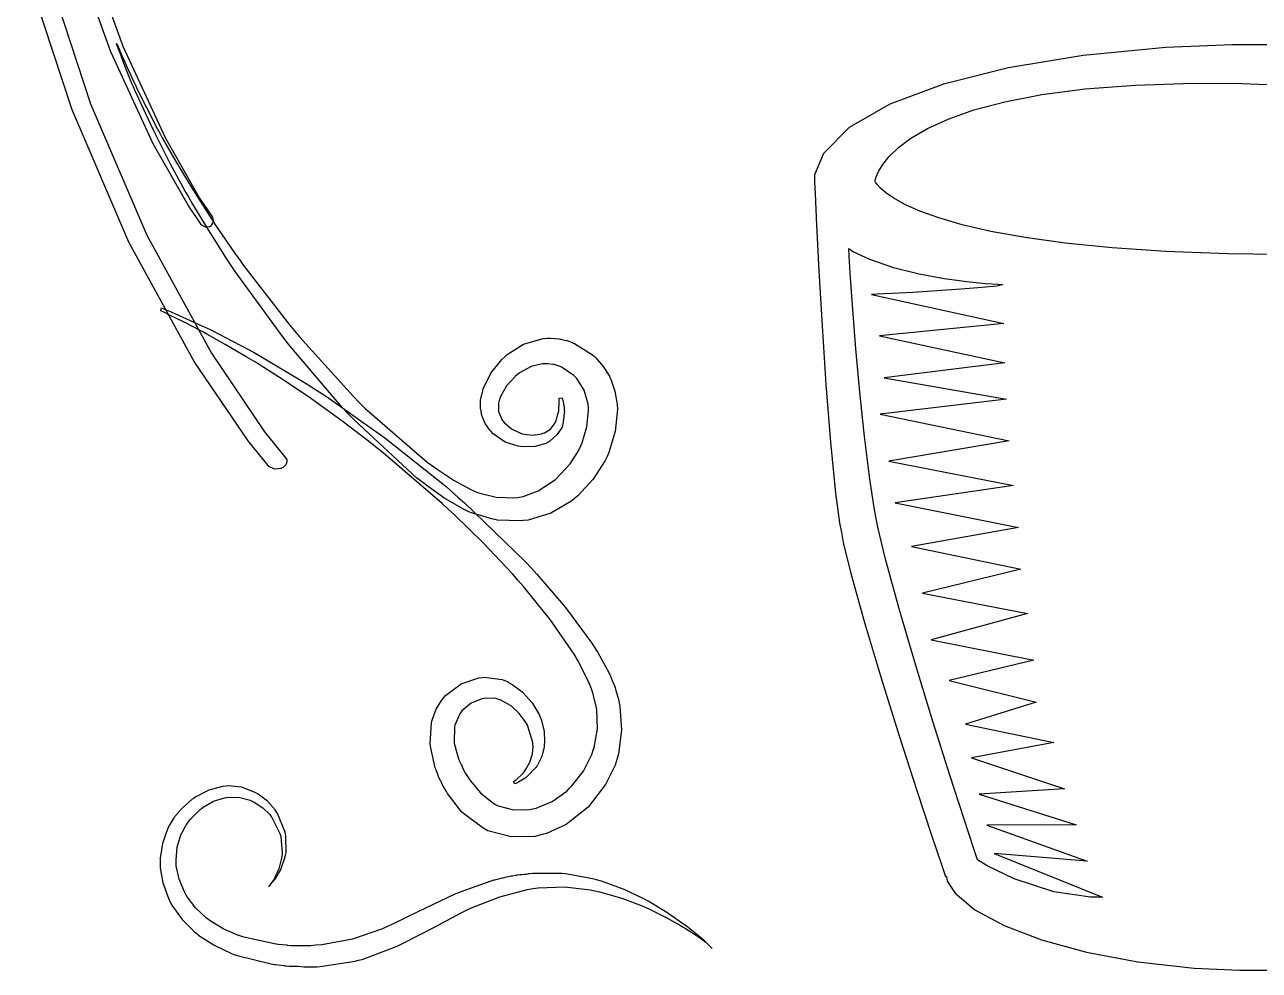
# Model space of a CAD drawing. Extents: x 71 to 283, y 22 to 328.
# Drawn here: x 77.7 to 173.4, y 83 to 156.4 of the extents above; entities that cross this region are included whole.
import ezdxf

# ---------------------------------------------------------------- set-up
doc = ezdxf.new("R2010")
doc.units = 0
doc.header["$MEASUREMENT"] = 0

msp = doc.modelspace()

# ---------------------------------------------------------------- linework, layer by layer
at = {"color": 7}
for points in [[(82.4576, 162.632), (85.2911, 154.748), (88.5624, 147.66), (91.2386, 142.952), (92.2514, 141.464), (92.2514, 141.394), (92.2874, 141.235), (92.2874, 141.181), (92.2874, 141.181), (92.2874, 141.077), (92.1096, 140.786), (92.075, 140.758), (92.0129, 140.724), (91.6947, 140.684), (91.4135, 140.838), (91.3694, 140.899), (90.3496, 142.401), (87.6529, 147.151), (84.3566, 154.302), (81.4998, 162.252)], [(79.1587, 161.344), (82.7966, 150.256), (87.1442, 140.068), (92.166, 130.911), (96.2875, 124.809), (97.8256, 122.907), (97.8517, 122.881), (98.002, 122.637), (98.002, 122.554), (98.002, 122.554), (98.002, 122.479), (97.9181, 122.251), (97.7099, 122.053), (97.6492, 122.025), (97.561, 121.973), (97.0622, 121.916), (96.6156, 122.123), (96.5549, 122.202), (95.0006, 124.124), (90.8322, 130.286), (85.7553, 139.529), (81.3594, 149.804), (77.6813, 160.982)], [(174.756, 154.833), (173.038, 154.833), (171.318, 154.833), (166.163, 154.626), (159.76, 154.023), (153.966, 153.066), (148.916, 151.787), (144.75, 150.227), (141.604, 148.42), (139.617, 146.404), (138.924, 144.763), (138.924, 144.216), (138.924, 144.207), (138.924, 144.18), (138.924, 144.18), (138.924, 144.18), (138.963, 143.281), (139.075, 140.854), (139.256, 137.306), (139.502, 133.046), (139.803, 128.48), (140.159, 124.014), (140.56, 120.057), (140.862, 117.771), (141.005, 117.016), (141.151, 116.243), (141.716, 113.944), (142.803, 110.017), (144.119, 105.621), (145.521, 101.151), (146.863, 96.9945), (148, 93.5411), (148.788, 91.1849), (149.085, 90.3111), (149.085, 90.3111), (149.155, 90.3111), (149.218, 89.9707), (149.837, 89.0266), (151.353, 87.7464), (153.613, 86.5244), (156.531, 85.4082), (160.021, 84.4504), (163.992, 83.7036), (168.36, 83.2171), (171.868, 83.0432), (173.038, 83.0432), (174.203, 83.0432)], [(174.972, 138.571), (170.933, 138.636), (166.172, 138.817), (161.995, 139.096), (158.364, 139.459), (155.243, 139.889), (152.592, 140.369), (150.373, 140.883), (148.55, 141.412), (147.084, 141.941), (145.936, 142.455), (145.069, 142.934), (144.445, 143.364), (144.024, 143.727), (143.772, 144.006), (143.648, 144.187), (143.617, 144.25), (143.617, 144.25), (143.617, 144.25), (143.633, 144.345), (143.711, 144.61), (143.891, 145.021), (144.209, 145.55), (144.708, 146.173), (145.426, 146.863), (146.401, 147.595), (147.676, 148.343), (149.288, 149.082), (151.278, 149.785), (153.686, 150.425), (156.548, 150.978), (159.906, 151.419), (163.8, 151.719), (168.269, 151.856), (172.084, 151.838), (173.354, 151.801), (175.093, 151.751)]]:
    msp.add_lwpolyline(points, dxfattribs=at)
for points in [[(84.8431, 154.905), (84.8431, 154.905), (84.9394, 154.694), (85.1422, 154.2), (85.1958, 154.058), (85.2565, 153.917), (85.6492, 153.031), (86.166, 151.915), (86.2902, 151.658), (86.4126, 151.404), (87.1181, 149.97), (87.9644, 148.343), (88.1585, 147.99), (88.3433, 147.638), (89.3932, 145.791), (90.5838, 143.819), (90.8403, 143.404), (91.0953, 142.991), (92.48, 140.848), (94.0058, 138.634), (94.3321, 138.183), (94.6587, 137.734), (98.2126, 133.113), (98.6014, 132.644), (98.9887, 132.177), (103.17, 127.557), (103.61, 127.106), (104.06, 126.657), (108.876, 122.468), (109.397, 122.097), (109.652, 121.912), (110.975, 121.053), (112.332, 120.315), (112.606, 120.191), (112.871, 120.086), (114.25, 119.738), (115.649, 119.688), (115.923, 119.732), (116.321, 119.797), (117.482, 120.232), (118.846, 121.131), (119.965, 122.327), (120.624, 123.354), (120.79, 123.719), (120.897, 123.967), (121.275, 125.218), (121.408, 126.471), (121.392, 126.717), (121.374, 126.956), (121.073, 128.05), (120.492, 128.968), (120.333, 129.117), (120.253, 129.197), (119.344, 129.806), (119.239, 129.858), (119.203, 129.876), (118.973, 129.955), (118.956, 129.963), (118.938, 129.973), (118.74, 130.035), (118.674, 130.035), (118.63, 130.044), (118.24, 130.105), (118.11, 130.105), (117.822, 130.105), (116.958, 129.88), (116.054, 129.389), (115.888, 129.257), (115.728, 129.135), (115.04, 128.389), (114.565, 127.557), (114.512, 127.389), (114.494, 127.345), (114.406, 127.035), (114.406, 126.93), (114.406, 126.788), (114.406, 126.788), (114.406, 126.788), (114.406, 126.788), (114.406, 126.471), (114.414, 126.401), (114.715, 125.721), (114.759, 125.659), (114.847, 125.537), (115.437, 125.047), (116.134, 124.715), (116.276, 124.671), (116.417, 124.637), (117.108, 124.57), (117.748, 124.663), (117.864, 124.707), (117.978, 124.743), (118.445, 125.034), (118.772, 125.43), (118.816, 125.519), (118.86, 125.607), (119.089, 126.436), (119.098, 126.507), (119.107, 126.577), (119.133, 127.028), (119.133, 127.176), (119.133, 127.238), (119.133, 127.423), (119.133, 127.423), (119.345, 127.459), (119.345, 127.459), (119.406, 127.256), (119.415, 127.212), (119.423, 127.168), (119.521, 126.672), (119.521, 126.507), (119.53, 126.428), (119.414, 125.422), (119.379, 125.306), (119.344, 125.192), (118.974, 124.601), (118.392, 124.081), (118.251, 124.001), (118.1, 123.923), (117.259, 123.672), (116.327, 123.65), (116.134, 123.685), (115.94, 123.711), (114.948, 124.029), (114.008, 124.663), (113.841, 124.847), (113.753, 124.936), (113.378, 125.457), (113.127, 126.083), (113.101, 126.224), (113.101, 126.278), (113.065, 126.396), (113.065, 126.435), (113.065, 126.489), (113.029, 126.609), (113.029, 126.647), (113.029, 126.753), (113.029, 126.753), (113.029, 126.78), (113.029, 126.788), (113.029, 127.07), (113.029, 127.274), (113.153, 127.821), (113.171, 127.882), (113.242, 128.147), (113.823, 129.365), (114.687, 130.441), (114.899, 130.634), (115.102, 130.828), (116.359, 131.622), (117.88, 132.063), (118.217, 132.079), (118.463, 132.079), (119.123, 132.027), (119.203, 132.009), (119.247, 132.001), (119.654, 131.913), (119.698, 131.903), (119.742, 131.895), (120.129, 131.745), (120.157, 131.727), (120.305, 131.666), (121.716, 130.784), (121.849, 130.668), (121.972, 130.554), (122.546, 129.889), (123.013, 129.135), (123.083, 128.976), (123.162, 128.818), (123.44, 127.98), (123.595, 127.106), (123.613, 126.93), (123.639, 126.577), (123.476, 124.853), (122.978, 123.216), (122.837, 122.907), (122.695, 122.598), (121.765, 121.149), (120.57, 119.858), (120.297, 119.628), (120.023, 119.407), (118.466, 118.517), (116.716, 117.978), (116.346, 117.934), (116.16, 117.908), (114.336, 117.97), (114.16, 118.004), (113.973, 118.032), (112.244, 118.569), (112.077, 118.64), (111.759, 118.79), (110.269, 119.654), (108.884, 120.624), (108.62, 120.826), (108.09, 121.233), (103.248, 125.713), (102.799, 126.188), (102.358, 126.657), (98.2391, 131.49), (97.8599, 131.975), (97.481, 132.46), (94.0072, 137.257), (93.6985, 137.724), (93.3898, 138.193), (91.9289, 140.49), (90.5937, 142.699), (90.3471, 143.122), (90.0987, 143.546), (88.9882, 145.592), (88.0181, 147.497), (87.8417, 147.85), (87.6653, 148.212), (86.8839, 149.878), (86.2281, 151.334), (86.1138, 151.588), (85.9977, 151.853), (85.5267, 153.009), (85.1778, 153.917), (85.1256, 154.058), (85.0717, 154.2), (84.8857, 154.711), (84.8071, 154.94), (84.8071, 154.94), (84.8431, 154.905)], [(151.554, 91.616), (151.554, 91.616), (151.27, 92.4705), (150.512, 94.7815), (149.418, 98.1728), (148.123, 102.271), (146.764, 106.7), (145.481, 111.084), (144.409, 115.048), (143.837, 117.42), (143.687, 118.217), (143.549, 118.943), (143.21, 121.136), (142.79, 124.445), (142.427, 127.903), (142.125, 131.269), (141.885, 134.305), (141.712, 136.77), (141.606, 138.425), (141.57, 139.03), (141.57, 139.03), (141.95, 138.791), (143.185, 138.212), (145.055, 137.568), (147.031, 137.079), (148.973, 136.724), (150.734, 136.484), (152.171, 136.336), (153.139, 136.263), (153.494, 136.242), (153.494, 136.242), (153.494, 136.215), (153.057, 136.128), (151.905, 136.003), (150.279, 135.873), (148.413, 135.749), (146.547, 135.639), (144.921, 135.549), (143.769, 135.489), (143.334, 135.467), (143.334, 135.467), (153.599, 133.21), (143.969, 132.256), (153.671, 130.175), (144.322, 129.01), (153.811, 127.353), (144.004, 126.188), (154.023, 124.108), (144.675, 122.554), (154.34, 120.65), (145.168, 119.309), (154.729, 117.405), (146.439, 115.923), (154.905, 114.16), (147.285, 112.29), (155.435, 110.736), (147.954, 108.692), (155.928, 107.104), (149.365, 105.517), (156.104, 103.857), (150.636, 102.129), (157.479, 100.718), (151.095, 99.5193), (158.291, 97.1201), (151.694, 96.6971), (159.209, 94.3321), (152.294, 94.2979), (160.055, 91.5099), (152.859, 92.111), (161.255, 88.7236), (160.313, 88.7056), (157.477, 89.1314), (154.392, 90.1305), (152.315, 91.1504), (151.554, 91.616), (151.554, 91.616)], [(88.3006, 134.444), (88.3006, 134.444), (88.5292, 134.343), (89.0404, 134.118), (89.1826, 134.056), (89.323, 133.995), (90.2353, 133.584), (91.4121, 133.051), (91.6862, 132.927), (92.2154, 132.672), (95.4648, 130.961), (99.369, 128.65), (100.225, 128.094), (101.079, 127.547), (105.617, 124.364), (110.348, 120.58), (111.301, 119.732), (111.777, 119.309), (116.487, 114.759), (116.946, 114.264), (117.403, 113.771), (119.618, 111.201), (121.655, 108.435), (122.025, 107.844), (122.122, 107.695), (122.969, 106.142), (123.049, 105.974), (123.066, 105.93), (123.242, 105.534), (123.26, 105.481), (123.278, 105.436), (123.454, 104.995), (123.472, 104.951), (123.498, 104.863), (123.737, 103.981), (123.755, 103.893), (123.833, 103.532), (123.962, 101.676), (123.719, 99.8361), (123.613, 99.4833), (123.456, 98.957), (122.725, 97.4506), (121.382, 95.709), (119.654, 94.3638), (118.144, 93.6569), (117.615, 93.5221), (117.253, 93.4339), (115.393, 93.3898), (113.603, 93.8749), (113.278, 94.0513), (113.117, 94.1395), (111.706, 95.1978), (111.584, 95.3202), (111.46, 95.4444), (110.462, 96.7673), (110.383, 96.9077), (110.137, 97.3307), (110.031, 97.5431), (109.996, 97.6492), (109.96, 97.6835), (109.926, 97.7554), (109.75, 98.1424), (109.732, 98.1784), (109.59, 98.5668), (109.573, 98.6014), (109.52, 98.7517), (109.167, 100.305), (109.149, 100.471), (109.131, 100.631), (109.219, 102.227), (109.255, 102.376), (109.289, 102.536), (109.586, 103.294), (110.005, 103.983), (110.103, 104.105), (110.305, 104.352), (111.516, 105.266), (112.889, 105.737), (113.171, 105.763), (113.312, 105.773), (114.697, 105.605), (114.829, 105.551), (114.864, 105.543), (115.182, 105.392), (115.218, 105.374), (115.244, 105.358), (115.473, 105.216), (115.499, 105.198), (115.551, 105.164), (116.056, 104.811), (116.1, 104.775), (116.284, 104.626), (117.034, 103.788), (117.571, 102.88), (117.651, 102.694), (117.73, 102.509), (117.968, 101.592), (117.995, 100.71), (117.968, 100.542), (117.951, 100.375), (117.766, 99.6252), (117.475, 99.0163), (117.405, 98.9182), (117.333, 98.8138), (116.628, 98.0556), (116.557, 98.002), (116.487, 97.9495), (115.958, 97.6313), (115.923, 97.6133), (115.888, 97.5967), (115.675, 97.5071), (115.675, 97.5071), (115.571, 97.6835), (115.571, 97.6835), (115.746, 97.7995), (115.781, 97.8256), (115.816, 97.8531), (116.232, 98.232), (116.276, 98.2846), (116.357, 98.3753), (116.575, 98.673), (116.852, 99.1941), (117.044, 99.8333), (117.099, 100.394), (117.086, 100.578), (117.077, 100.71), (116.672, 102.067), (116.593, 102.199), (116.513, 102.332), (116.016, 102.977), (115.393, 103.55), (115.252, 103.646), (115.217, 103.674), (114.828, 103.876), (114.793, 103.893), (114.776, 103.903), (114.538, 104.017), (114.512, 104.033), (114.458, 104.033), (114.317, 104.097), (114.3, 104.105), (114.22, 104.123), (113.4, 104.158), (113.312, 104.14), (113.135, 104.114), (112.288, 103.761), (111.583, 103.161), (111.478, 103.011), (111.424, 102.932), (111.035, 102.051), (111.019, 101.953), (111.001, 101.856), (110.975, 100.798), (110.985, 100.682), (111.001, 100.568), (111.327, 99.4488), (111.372, 99.3429), (111.38, 99.3165), (111.496, 99.0519), (111.514, 99.0244), (111.69, 98.6374), (111.867, 98.3188), (112.077, 98.002), (112.209, 97.7815), (113.016, 96.8029), (113.982, 96.0356), (114.194, 95.9196), (114.405, 95.8053), (115.573, 95.4938), (116.83, 95.5146), (117.086, 95.5668), (117.341, 95.6208), (118.577, 96.1376), (119.706, 96.9518), (119.908, 97.1543), (120.111, 97.3487), (120.997, 98.4829), (121.656, 99.7754), (121.744, 100.048), (121.841, 100.323), (122.091, 101.768), (122.043, 103.25), (121.991, 103.54), (121.973, 103.612), (121.795, 104.352), (121.779, 104.422), (121.769, 104.458), (121.646, 104.811), (121.638, 104.845), (121.628, 104.881), (121.478, 105.27), (121.462, 105.304), (121.4, 105.436), (120.693, 106.857), (120.614, 106.998), (120.288, 107.563), (118.427, 110.261), (116.355, 112.819), (115.923, 113.312), (115.491, 113.807), (113.264, 116.17), (110.983, 118.393), (110.526, 118.816), (110.067, 119.24), (105.471, 123.182), (105.022, 123.542), (104.571, 123.905), (102.362, 125.603), (100.241, 127.142), (99.8361, 127.423), (99.4212, 127.715), (97.4316, 129.042), (95.5668, 130.211), (95.214, 130.422), (94.8612, 130.634), (93.2339, 131.588), (91.8009, 132.398), (91.5458, 132.538), (91.2894, 132.68), (90.1569, 133.276), (89.2528, 133.712), (89.1124, 133.773), (88.9702, 133.845), (88.459, 134.092), (88.2304, 134.196), (88.2304, 134.196), (88.3006, 134.444)], [(130.987, 84.7369), (130.987, 84.7369), (130.854, 84.8692), (130.546, 85.1778), (130.458, 85.266), (130.369, 85.3461), (129.772, 85.8587), (128.984, 86.4747), (128.8, 86.6069), (128.614, 86.7392), (127.55, 87.4681), (126.293, 88.2481), (126.012, 88.4068), (125.729, 88.5567), (124.164, 89.3025), (122.404, 89.9597), (122.025, 90.0645), (121.831, 90.1181), (119.776, 90.5055), (119.556, 90.5235), (119.335, 90.5496), (117.077, 90.5496), (116.84, 90.5235), (116.751, 90.5235), (116.553, 90.4875), (116.487, 90.4875), (116.407, 90.4875), (116.229, 90.4515), (116.17, 90.4515), (116.082, 90.4515), (115.883, 90.4173), (115.817, 90.4173), (115.79, 90.4088), (115.491, 90.3566), (115.465, 90.3471), (115.402, 90.3386), (114.82, 90.2148), (114.759, 90.2049), (114.697, 90.1968), (114.114, 90.0465), (114.053, 90.0285), (113.815, 89.9679), (111.494, 89.1385), (111.265, 89.0404), (111.035, 88.9441), (108.77, 87.8777), (108.549, 87.7715), (108.329, 87.6572), (106.09, 86.5643), (105.869, 86.4665), (105.418, 86.2637), (103.099, 85.4604), (100.71, 85.0113), (100.225, 84.9835), (99.8721, 84.9492), (99.5193, 84.9492), (99.3331, 84.9492), (98.9157, 84.9492), (98.7778, 84.9492), (98.6014, 84.9492), (98.5573, 84.9492), (98.4582, 84.9492), (98.425, 84.9492), (98.3273, 84.9492), (98.0708, 84.9753), (98.0362, 84.9835), (97.9745, 84.9933), (97.3571, 85.047), (97.2965, 85.0554), (97.0485, 85.0911), (94.6672, 85.6107), (94.4383, 85.689), (94.2082, 85.7691), (93.1238, 86.2461), (92.1452, 86.8274), (91.9688, 86.9597), (91.7829, 87.092), (90.963, 87.8554), (90.285, 88.7416), (90.1707, 88.936), (90.0645, 89.1219), (89.6539, 90.1139), (89.4373, 91.1585), (89.4292, 91.3694), (89.4196, 91.5818), (89.5117, 92.6042), (89.7999, 93.5563), (89.8881, 93.7327), (89.9047, 93.7768), (90.1428, 94.2178), (90.1707, 94.2619), (90.1968, 94.306), (90.4875, 94.7127), (90.5235, 94.7568), (90.5838, 94.827), (91.2894, 95.5146), (91.3694, 95.5668), (91.5183, 95.691), (92.3177, 96.1679), (93.1693, 96.4325), (93.3457, 96.4487), (93.5122, 96.4766), (94.3585, 96.4544), (95.1699, 96.2381), (95.3202, 96.1679), (95.4691, 96.0974), (96.1362, 95.6525), (96.6791, 95.1191), (96.7673, 95.0034), (96.8555, 94.8891), (97.4714, 93.6459), (97.5071, 93.5221), (97.5416, 93.3993), (97.6574, 92.1907), (97.6492, 92.075), (97.6313, 91.8545), (97.397, 90.9204), (97.0746, 90.2324), (97.0139, 90.1347), (96.9864, 90.0825), (96.7232, 89.7033), (96.6971, 89.6758), (96.6791, 89.6497), (96.5909, 89.5354), (96.5909, 89.5354), (96.5909, 89.5354), (96.7038, 89.6497), (96.7313, 89.6758), (96.7479, 89.7033), (97.0485, 90.0546), (97.0841, 90.0987), (97.1543, 90.1968), (97.5473, 90.8763), (97.8877, 91.8379), (97.9318, 92.075), (97.948, 92.1907), (97.9219, 93.4861), (97.8958, 93.6265), (97.8683, 93.7687), (97.2866, 95.2154), (97.1903, 95.3562), (97.0926, 95.498), (96.5151, 96.1581), (95.7792, 96.7133), (95.6028, 96.8015), (95.4345, 96.8996), (94.4866, 97.24), (93.4501, 97.3487), (93.2395, 97.3307), (93.019, 97.3145), (91.9508, 97.0276), (90.9546, 96.5108), (90.7701, 96.3785), (90.672, 96.3083), (89.8246, 95.5506), (89.746, 95.4624), (89.7103, 95.4278), (89.323, 94.9773), (89.2888, 94.9332), (89.2528, 94.8806), (88.9261, 94.3515), (88.9, 94.2979), (88.7758, 94.0774), (88.3613, 92.8867), (88.1944, 91.7497), (88.1944, 91.3694), (88.1944, 90.9849), (88.3969, 89.8275), (88.8464, 88.5733), (88.9702, 88.3348), (89.093, 88.0981), (89.8783, 86.9957), (90.8403, 86.0337), (91.0526, 85.8654), (91.2633, 85.6989), (92.414, 84.9672), (93.653, 84.376), (93.9091, 84.2779), (94.1641, 84.1816), (96.7853, 83.5381), (97.0499, 83.5021), (97.1201, 83.494), (97.7896, 83.4058), (97.8599, 83.396), (97.9565, 83.396), (98.1756, 83.3617), (98.2486, 83.3617), (98.6716, 83.3617), (98.8741, 83.3617), (99.3302, 83.3258), (99.4833, 83.3258), (100.329, 83.3258), (100.602, 83.3356), (103.312, 83.7501), (103.576, 83.8207), (103.841, 83.8909), (106.361, 84.8349), (106.609, 84.9492), (107.085, 85.1697), (109.352, 86.3519), (111.512, 87.4984), (111.937, 87.7013), (112.368, 87.9038), (114.511, 88.7458), (116.654, 89.323), (117.086, 89.3932), (117.501, 89.4553), (119.552, 89.5188), (121.514, 89.2969), (121.885, 89.2168), (122.254, 89.1385), (123.992, 88.6312), (125.553, 88.036), (125.835, 87.9119), (126.117, 87.7796), (127.413, 87.1418), (128.534, 86.5188), (128.728, 86.3946), (128.922, 86.2803), (129.756, 85.761), (130.394, 85.3115), (130.492, 85.2318), (130.57, 85.1531), (130.859, 84.8653), (130.987, 84.7369), (130.987, 84.7369)]]:
    msp.add_lwpolyline(points, close=True, dxfattribs=at)

doc.saveas('drawing.dxf')
